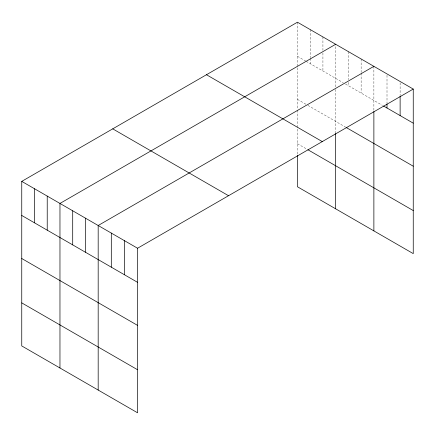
<?xml version="1.0" encoding="UTF-8"?>
<svg xmlns="http://www.w3.org/2000/svg" width="435" height="435" viewBox="0 0 435 435"><rect width="100%" height="100%" fill="white"/><g stroke="black" fill="none" stroke-linecap="round" stroke-linejoin="round"><path stroke-width="0.33" stroke-dasharray="2.17 1.63" d="M297.442 22.207L297.442 109.43M335.662 89.452L335.662 132.838M335.662 86.842L335.662 44.272M373.877 110.207L373.877 66.332M297.442 56.294L305.549 60.976M306.131 61.313L343.188 82.704M345.504 84.042L382.436 105.368M297.442 99.349L307.289 105.036M307.866 105.368L345.504 127.096M297.442 143.708L307.289 149.39M400.124 82.824L400.124 95.526M387.003 75.25L387.003 103.323M361.137 58.981L361.137 72.346M361.137 73.015L361.137 93.068M348.397 51.624L348.397 79.697M348.397 82.373L348.397 85.717M322.922 36.915L322.922 50.286M322.922 52.956L322.922 71.008M310.182 29.564L310.182 57.637M310.182 58.306L310.182 63.651M297.442 110.104L297.442 154.148"/><path stroke-width="0.65" d="M413.25 89.066L137.558 248.238L137.558 412.793L21.75 345.934L21.75 181.379L297.442 22.207L413.25 89.066L413.25 253.621L297.442 186.762L297.442 155.453M373.877 111.512L373.877 230.893M335.662 44.272L59.965 203.444L59.965 367.999M373.877 66.332L98.179 225.504L98.179 390.059M383.578 106.026L413.25 123.159M346.081 127.433L413.25 166.208M206.467 74.733L322.27 141.592M307.866 149.727L413.25 210.567M112.73 128.852L228.533 195.712M21.75 181.379L137.558 248.238M21.75 215.466L137.558 282.326M21.75 258.52L137.558 325.38M21.75 302.88L137.558 369.739M400.124 96.195L400.124 115.579M387.003 103.992L387.003 108M335.662 133.512L335.662 208.827M124.432 240.658L124.432 274.751M111.306 233.084L111.306 267.172M85.445 218.152L85.445 252.24M72.705 210.796L72.705 244.889M47.225 196.087L47.225 230.175M34.49 188.73L34.49 222.823"/></g></svg>
